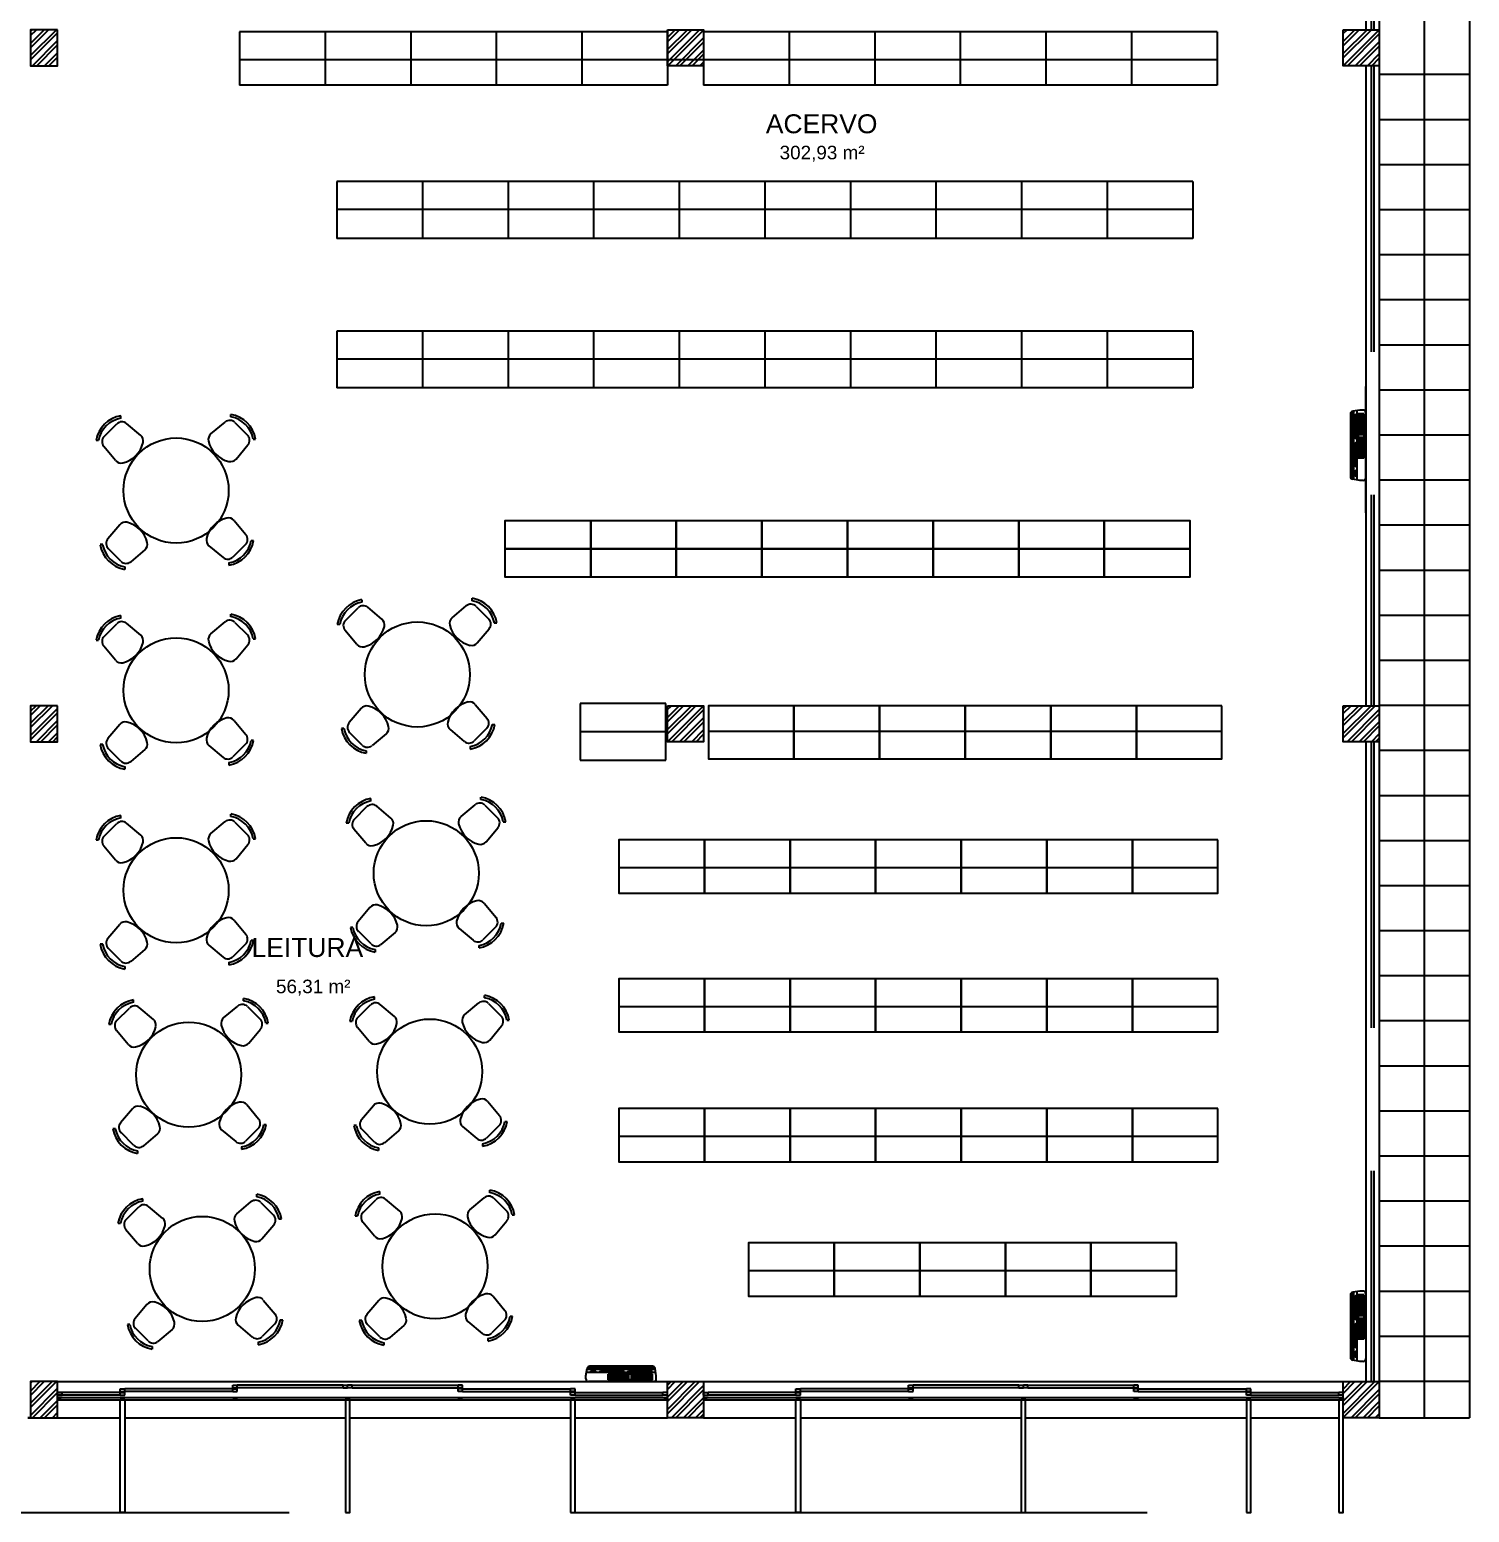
# Model space of a CAD drawing. Header units: millimetres. Extents: x 3165 to 3348, y 1853 to 2028.
# Drawn here: x 3299.67 to 3315.65, y 1972.63 to 1989.08 of the extents above; entities that cross this region are included whole.
import ezdxf
from ezdxf.enums import TextEntityAlignment as Align

# ---------------------------------------------------------------- set-up
doc = ezdxf.new("R2010")
doc.units = ezdxf.units.MM
doc.linetypes.add('DASHED2', pattern=[9.525, 6.35, -3.175])
doc.linetypes.add('HIDDEN2', pattern=[4.7625, 3.175, -1.5875])
for name, color, linetype in [('Ar condicionado', 7, 'Continuous'), ('Em Vista', 7, 'Continuous'), ('Janela', 2, 'Continuous'), ('Janela alta', 7, 'HIDDEN2'), ('Lay out', 253, 'Continuous'), ('Linha de Piso', 7, 'Continuous'), ('Parede', 5, 'Continuous'), ('Pilar', 7, 'Continuous'), ('Projeção', 7, 'DASHED2'), ('Texto', 6, 'Continuous')]:
    doc.layers.add(name, color=color, linetype=linetype)
doc.styles.add('Arial', font='arial.ttf', dxfattribs={"height": 0.15})
pattern_1 = [(225, (4931.17339, 2702.27368), (0.067351921, -0.067351921), []), (225, (4931.17339, 2702.22605), (0.067351921, -0.067351921), [])]

# ---------------------------------------------------------------- blocks, each defined once
blk = doc.blocks.new('Cadeira 08')
for p, q in [((-0.174, 0.411), (-0.194, 0.431)), ((-0.099, 0.398), (0.099, 0.398)), ((0.174, 0.411), (0.194, 0.431)), ((-0.197, 0.121), (-0.18, 0.325)), ((0.197, 0.121), (0.18, 0.325))]:
    blk.add_line(p, q)
for centre, radius, start, end in [((0, 0.157), 0.336, 54.7621, 125.2379), ((-0.099, 0.318), 0.0805, 90, 175.0303), ((0, 0.157), 0.309, 55.6197, 124.3803), ((0.099, 0.318), 0.0805, 4.9697, 90), ((-0.117, 0.114), 0.0805, 175.0303, 238.407), ((0, 0.304), 0.304, 238.407, 301.593), ((0.117, 0.114), 0.0805, 301.593, 4.9697)]:
    blk.add_arc(centre, radius, start, end)

msp = doc.modelspace()

# ---------------------------------------------------------------- hatches: boundary and pattern name
at = {"layer": 'Pilar'}
h = msp.add_hatch(dxfattribs=at)
h.set_pattern_fill('STEEL', color=256, scale=0.03, angle=180, style=0)
h.set_pattern_definition(pattern_1)
h.paths.add_polyline_path([(3299.683, 1988.677), (3299.983, 1988.677), (3299.983, 1989.077), (3299.683, 1989.077)])
h = msp.add_hatch(dxfattribs=at)
h.set_pattern_fill('STEEL', color=256, scale=0.03, angle=180, style=0)
h.set_pattern_definition(pattern_1)
h.paths.add_polyline_path([(3306.753, 1988.677), (3307.153, 1988.677), (3307.153, 1989.077), (3306.753, 1989.077)])
h = msp.add_hatch(dxfattribs=at)
h.set_pattern_fill('STEEL', color=256, scale=0.03, angle=180, style=0)
h.set_pattern_definition(pattern_1)
h.paths.add_polyline_path([(3314.253, 1988.677), (3314.653, 1988.677), (3314.653, 1989.077), (3314.253, 1989.077)])
h = msp.add_hatch(dxfattribs=at)
h.set_pattern_fill('STEEL', color=256, scale=0.03, angle=180, style=0)
h.set_pattern_definition(pattern_1)
h.paths.add_polyline_path([(3299.683, 1981.177), (3299.983, 1981.177), (3299.983, 1981.577), (3299.683, 1981.577)])
h = msp.add_hatch(dxfattribs=at)
h.set_pattern_fill('STEEL', color=256, scale=0.03, angle=180, style=0)
h.set_pattern_definition(pattern_1)
h.paths.add_polyline_path([(3306.753, 1981.177), (3307.153, 1981.177), (3307.153, 1981.577), (3306.753, 1981.577)])
h = msp.add_hatch(dxfattribs=at)
h.set_pattern_fill('STEEL', color=256, scale=0.03, angle=180, style=0)
h.set_pattern_definition(pattern_1)
h.paths.add_polyline_path([(3314.253, 1981.177), (3314.653, 1981.177), (3314.653, 1981.577), (3314.253, 1981.577)])
h = msp.add_hatch(dxfattribs=at)
h.set_pattern_fill('STEEL', color=256, scale=0.03, angle=180, style=0)
h.set_pattern_definition(pattern_1)
h.paths.add_polyline_path([(3299.683, 1973.677), (3299.983, 1973.677), (3299.983, 1974.077), (3299.683, 1974.077)])
h = msp.add_hatch(dxfattribs=at)
h.set_pattern_fill('STEEL', color=256, scale=0.03, angle=180, style=0)
h.set_pattern_definition(pattern_1)
h.paths.add_polyline_path([(3306.753, 1973.677), (3307.153, 1973.677), (3307.153, 1974.077), (3306.753, 1974.077)])
h = msp.add_hatch(dxfattribs=at)
h.set_pattern_fill('STEEL', color=256, scale=0.03, angle=180, style=0)
h.set_pattern_definition(pattern_1)
h.paths.add_polyline_path([(3314.253, 1973.677), (3314.653, 1973.677), (3314.653, 1974.077), (3314.253, 1974.077)])

# ---------------------------------------------------------------- linework, layer by layer
at = {"layer": 'Ar condicionado'}
for p, q in [((3314.503, 1983.717), (3314.503, 1985.117)), ((3314.333, 1984.815), (3314.333, 1984.118)), ((3314.339, 1984.832), (3314.339, 1984.101)), ((3314.352, 1984.843), (3314.352, 1984.09)), ((3314.438, 1984.857), (3314.358, 1984.844)), ((3314.369, 1984.846), (3314.369, 1984.087)), ((3314.403, 1984.817), (3314.383, 1984.801)), ((3314.383, 1984.801), (3314.383, 1984.55)), ((3314.403, 1984.852), (3314.403, 1984.081)), ((3314.42, 1984.814), (3314.42, 1984.583)), ((3314.482, 1984.814), (3314.42, 1984.814)), ((3314.482, 1984.768), (3314.42, 1984.768)), ((3314.433, 1984.814), (3314.433, 1984.583)), ((3314.473, 1984.857), (3314.438, 1984.857)), ((3314.445, 1984.814), (3314.445, 1984.583)), ((3314.458, 1984.814), (3314.458, 1984.583)), ((3314.47, 1984.814), (3314.47, 1984.583)), ((3314.482, 1984.814), (3314.482, 1984.583)), ((3314.503, 1984.827), (3314.503, 1984.107)), ((3314.482, 1984.722), (3314.42, 1984.722)), ((3314.482, 1984.675), (3314.42, 1984.675)), ((3314.482, 1984.629), (3314.42, 1984.629)), ((3314.403, 1984.534), (3314.383, 1984.55)), ((3314.403, 1984.505), (3314.383, 1984.49)), ((3314.383, 1984.49), (3314.383, 1984.239)), ((3314.42, 1984.583), (3314.42, 1984.322)), ((3314.482, 1984.583), (3314.42, 1984.583)), ((3314.482, 1984.553), (3314.42, 1984.553)), ((3314.482, 1984.507), (3314.42, 1984.507)), ((3314.482, 1984.46), (3314.42, 1984.46)), ((3314.433, 1984.553), (3314.433, 1984.322)), ((3314.445, 1984.553), (3314.445, 1984.322)), ((3314.458, 1984.553), (3314.458, 1984.322)), ((3314.47, 1984.553), (3314.47, 1984.322)), ((3314.482, 1984.583), (3314.482, 1984.322)), ((3314.482, 1984.414), (3314.42, 1984.414)), ((3314.482, 1984.368), (3314.42, 1984.368)), ((3314.482, 1984.322), (3314.42, 1984.322)), ((3314.403, 1984.223), (3314.383, 1984.239)), ((3314.403, 1984.196), (3314.383, 1984.18)), ((3314.383, 1984.18), (3314.383, 1984.132)), ((3314.403, 1984.117), (3314.383, 1984.132)), ((3314.438, 1984.077), (3314.358, 1984.089)), ((3314.473, 1984.077), (3314.438, 1984.077)), ((3314.339, 1975.058), (3314.339, 1974.326)), ((3314.352, 1975.068), (3314.352, 1974.316)), ((3314.438, 1975.082), (3314.358, 1975.069)), ((3314.369, 1975.071), (3314.369, 1974.312)), ((3314.403, 1975.077), (3314.403, 1974.307)), ((3314.473, 1975.082), (3314.438, 1975.082)), ((3314.503, 1975.052), (3314.503, 1974.332)), ((3314.333, 1975.04), (3314.333, 1974.344)), ((3314.403, 1975.042), (3314.383, 1975.026)), ((3314.383, 1975.026), (3314.383, 1974.775)), ((3314.42, 1975.039), (3314.42, 1974.808)), ((3314.482, 1975.039), (3314.42, 1975.039)), ((3314.482, 1974.993), (3314.42, 1974.993)), ((3314.482, 1974.947), (3314.42, 1974.947)), ((3314.482, 1974.901), (3314.42, 1974.901)), ((3314.433, 1975.039), (3314.433, 1974.808)), ((3314.445, 1975.039), (3314.445, 1974.808)), ((3314.458, 1975.039), (3314.458, 1974.808)), ((3314.47, 1975.039), (3314.47, 1974.808)), ((3314.482, 1975.039), (3314.482, 1974.808)), ((3314.403, 1974.76), (3314.383, 1974.775)), ((3314.403, 1974.731), (3314.383, 1974.715)), ((3314.482, 1974.854), (3314.42, 1974.854)), ((3314.42, 1974.808), (3314.42, 1974.547)), ((3314.482, 1974.808), (3314.42, 1974.808)), ((3314.482, 1974.778), (3314.42, 1974.778)), ((3314.482, 1974.732), (3314.42, 1974.732)), ((3314.433, 1974.778), (3314.433, 1974.547)), ((3314.445, 1974.778), (3314.445, 1974.547)), ((3314.458, 1974.778), (3314.458, 1974.547)), ((3314.47, 1974.778), (3314.47, 1974.547)), ((3314.482, 1974.808), (3314.482, 1974.547)), ((3314.383, 1974.715), (3314.383, 1974.464)), ((3314.482, 1974.686), (3314.42, 1974.686)), ((3314.482, 1974.639), (3314.42, 1974.639)), ((3314.482, 1974.593), (3314.42, 1974.593)), ((3314.403, 1974.449), (3314.383, 1974.464)), ((3314.403, 1974.421), (3314.383, 1974.406)), ((3314.383, 1974.406), (3314.383, 1974.357)), ((3314.482, 1974.547), (3314.42, 1974.547)), ((3306.614, 1974.228), (3305.862, 1974.228)), ((3306.604, 1974.241), (3305.872, 1974.241)), ((3306.586, 1974.247), (3305.89, 1974.247)), ((3314.438, 1974.302), (3314.358, 1974.314)), ((3314.403, 1974.342), (3314.383, 1974.357)), ((3314.473, 1974.302), (3314.438, 1974.302)), ((3305.848, 1974.142), (3305.861, 1974.222)), ((3305.848, 1974.107), (3305.848, 1974.142)), ((3306.623, 1974.177), (3305.853, 1974.177)), ((3306.618, 1974.211), (3305.859, 1974.211)), ((3306.598, 1974.077), (3305.878, 1974.077)), ((3305.888, 1974.177), (3305.904, 1974.197)), ((3305.952, 1974.197), (3305.904, 1974.197)), ((3305.968, 1974.177), (3305.952, 1974.197)), ((3305.995, 1974.177), (3306.01, 1974.197)), ((3306.262, 1974.197), (3306.01, 1974.197)), ((3306.354, 1974.16), (3306.093, 1974.16)), ((3306.093, 1974.098), (3306.093, 1974.16)), ((3306.324, 1974.147), (3306.093, 1974.147)), ((3306.324, 1974.135), (3306.093, 1974.135)), ((3306.324, 1974.122), (3306.093, 1974.122)), ((3306.324, 1974.11), (3306.093, 1974.11)), ((3306.354, 1974.098), (3306.093, 1974.098)), ((3306.139, 1974.098), (3306.139, 1974.16)), ((3306.186, 1974.098), (3306.186, 1974.16)), ((3306.232, 1974.098), (3306.232, 1974.16)), ((3306.277, 1974.177), (3306.262, 1974.197)), ((3306.278, 1974.098), (3306.278, 1974.16)), ((3306.306, 1974.177), (3306.321, 1974.197)), ((3306.573, 1974.197), (3306.321, 1974.197)), ((3306.324, 1974.098), (3306.324, 1974.16)), ((3306.586, 1974.16), (3306.354, 1974.16)), ((3306.354, 1974.098), (3306.354, 1974.16)), ((3306.586, 1974.147), (3306.354, 1974.147)), ((3306.586, 1974.135), (3306.354, 1974.135)), ((3306.586, 1974.122), (3306.354, 1974.122)), ((3306.586, 1974.11), (3306.354, 1974.11)), ((3306.586, 1974.098), (3306.354, 1974.098)), ((3306.401, 1974.098), (3306.401, 1974.16)), ((3306.447, 1974.098), (3306.447, 1974.16)), ((3306.493, 1974.098), (3306.493, 1974.16)), ((3306.539, 1974.098), (3306.539, 1974.16)), ((3306.588, 1974.177), (3306.573, 1974.197)), ((3306.586, 1974.098), (3306.586, 1974.16)), ((3306.628, 1974.142), (3306.616, 1974.222)), ((3306.628, 1974.107), (3306.628, 1974.142))]:
    msp.add_line(p, q, dxfattribs=at)
for centre, start, end in [((3314.363, 1984.815), 100, 180), ((3314.473, 1984.827), 0, 90), ((3314.363, 1984.118), 180, 260), ((3314.473, 1984.107), 270, 0), ((3314.363, 1975.04), 100, 180), ((3314.473, 1975.052), 0, 90), ((3305.89, 1974.217), 90, 170), ((3306.586, 1974.217), 10, 90), ((3314.363, 1974.344), 180, 260), ((3314.473, 1974.332), 270, 0), ((3305.878, 1974.107), 180, 270), ((3306.598, 1974.107), 270, 0)]:
    msp.add_arc(centre, 0.03, start, end, dxfattribs=at)
at = {"layer": 'Em Vista'}
msp.add_line((3299.683, 1973.677), (3299.653, 1973.677), dxfattribs=at)
for points in [[(3300.728, 1972.627), (3300.678, 1972.627), (3300.678, 1973.877), (3300.728, 1973.877)], [(3303.178, 1972.627), (3303.228, 1972.627), (3303.228, 1973.877), (3303.178, 1973.877)], [(3305.678, 1972.627), (3305.728, 1972.627), (3305.728, 1973.877), (3305.678, 1973.877)], [(3308.228, 1972.627), (3308.178, 1972.627), (3308.178, 1973.877), (3308.228, 1973.877)], [(3310.678, 1972.627), (3310.728, 1972.627), (3310.728, 1973.877), (3310.678, 1973.877)], [(3313.178, 1972.627), (3313.228, 1972.627), (3313.228, 1973.877), (3313.178, 1973.877)], [(3314.203, 1972.627), (3314.253, 1972.627), (3314.253, 1973.877), (3314.203, 1973.877)]]:
    msp.add_lwpolyline(points, close=True, dxfattribs=at)
at = {"layer": 'Janela'}
for p, q in [((3315.653, 2005.077), (3315.653, 1973.677)), ((3300.678, 1973.957), (3299.983, 1973.957)), ((3299.983, 1973.957), (3300.033, 1973.957)), ((3299.983, 1973.927), (3299.983, 1973.957)), ((3300.678, 1973.927), (3299.983, 1973.927)), ((3299.983, 1973.927), (3300.033, 1973.927)), ((3300.033, 1973.927), (3300.033, 1973.957)), ((3300.678, 1973.997), (3300.728, 1973.997)), ((3300.678, 1973.967), (3300.678, 1973.997)), ((3300.678, 1973.967), (3300.728, 1973.967)), ((3300.678, 1973.957), (3300.728, 1973.957)), ((3300.678, 1973.927), (3300.678, 1973.957)), ((3300.678, 1973.927), (3300.728, 1973.927)), ((3301.928, 1973.997), (3300.728, 1973.997)), ((3300.728, 1973.967), (3300.728, 1973.997)), ((3301.928, 1973.967), (3300.728, 1973.967)), ((3300.728, 1973.927), (3300.728, 1973.957)), ((3301.928, 1974.037), (3301.978, 1974.037)), ((3301.928, 1974.007), (3301.928, 1974.037)), ((3301.928, 1974.007), (3301.978, 1974.007)), ((3301.928, 1973.997), (3301.978, 1973.997)), ((3301.928, 1973.967), (3301.928, 1973.997)), ((3301.928, 1973.967), (3301.978, 1973.967)), ((3303.153, 1974.037), (3301.978, 1974.037)), ((3301.978, 1974.007), (3301.978, 1974.037)), ((3303.153, 1974.007), (3301.978, 1974.007)), ((3301.978, 1973.967), (3301.978, 1973.997)), ((3303.153, 1974.037), (3303.203, 1974.037)), ((3303.153, 1974.007), (3303.153, 1974.037)), ((3303.153, 1974.007), (3303.203, 1974.007)), ((3303.203, 1974.007), (3303.203, 1974.037)), ((3303.253, 1974.037), (3303.203, 1974.037)), ((3303.253, 1974.007), (3303.203, 1974.007)), ((3303.253, 1974.007), (3303.253, 1974.037)), ((3303.253, 1974.037), (3304.428, 1974.037)), ((3303.253, 1974.007), (3304.428, 1974.007)), ((3304.478, 1974.037), (3304.428, 1974.037)), ((3304.428, 1974.007), (3304.428, 1974.037)), ((3304.478, 1974.007), (3304.428, 1974.007)), ((3304.478, 1973.997), (3304.428, 1973.997)), ((3304.428, 1973.967), (3304.428, 1973.997)), ((3304.478, 1973.967), (3304.428, 1973.967)), ((3304.478, 1974.007), (3304.478, 1974.037)), ((3304.478, 1973.967), (3304.478, 1973.997)), ((3304.478, 1973.997), (3305.678, 1973.997)), ((3304.478, 1973.967), (3305.678, 1973.967)), ((3305.728, 1973.997), (3305.678, 1973.997)), ((3305.678, 1973.967), (3305.678, 1973.997)), ((3305.728, 1973.967), (3305.678, 1973.967)), ((3305.728, 1973.957), (3305.678, 1973.957)), ((3305.678, 1973.927), (3305.678, 1973.957)), ((3305.728, 1973.927), (3305.678, 1973.927)), ((3305.728, 1973.967), (3305.728, 1973.997)), ((3305.728, 1973.927), (3305.728, 1973.957)), ((3305.728, 1973.957), (3306.703, 1973.957)), ((3305.728, 1973.927), (3306.703, 1973.927)), ((3306.753, 1973.957), (3306.703, 1973.957)), ((3306.703, 1973.927), (3306.703, 1973.957)), ((3306.753, 1973.927), (3306.703, 1973.927)), ((3306.753, 1973.927), (3306.753, 1973.957)), ((3307.153, 1973.957), (3307.203, 1973.957)), ((3307.153, 1973.927), (3307.153, 1973.957)), ((3307.153, 1973.927), (3307.203, 1973.927)), ((3308.178, 1973.957), (3307.203, 1973.957)), ((3307.203, 1973.927), (3307.203, 1973.957)), ((3308.178, 1973.927), (3307.203, 1973.927)), ((3308.178, 1973.997), (3308.228, 1973.997)), ((3308.178, 1973.967), (3308.178, 1973.997)), ((3308.178, 1973.967), (3308.228, 1973.967)), ((3308.178, 1973.957), (3308.228, 1973.957)), ((3308.178, 1973.927), (3308.178, 1973.957)), ((3308.178, 1973.927), (3308.228, 1973.927)), ((3309.428, 1973.997), (3308.228, 1973.997)), ((3308.228, 1973.967), (3308.228, 1973.997)), ((3309.428, 1973.967), (3308.228, 1973.967)), ((3308.228, 1973.927), (3308.228, 1973.957)), ((3309.428, 1974.037), (3309.478, 1974.037)), ((3309.428, 1974.007), (3309.428, 1974.037)), ((3309.428, 1974.007), (3309.478, 1974.007)), ((3309.428, 1973.997), (3309.478, 1973.997)), ((3309.428, 1973.967), (3309.428, 1973.997)), ((3309.428, 1973.967), (3309.478, 1973.967)), ((3310.653, 1974.037), (3309.478, 1974.037)), ((3309.478, 1974.007), (3309.478, 1974.037)), ((3310.653, 1974.007), (3309.478, 1974.007)), ((3309.478, 1973.967), (3309.478, 1973.997)), ((3310.653, 1974.037), (3310.703, 1974.037)), ((3310.653, 1974.007), (3310.653, 1974.037)), ((3310.653, 1974.007), (3310.703, 1974.007)), ((3310.703, 1974.007), (3310.703, 1974.037)), ((3310.753, 1974.037), (3310.703, 1974.037)), ((3310.753, 1974.007), (3310.703, 1974.007)), ((3310.753, 1974.007), (3310.753, 1974.037)), ((3310.753, 1974.037), (3311.928, 1974.037)), ((3310.753, 1974.007), (3311.928, 1974.007)), ((3311.978, 1974.037), (3311.928, 1974.037)), ((3311.928, 1974.007), (3311.928, 1974.037)), ((3311.978, 1974.007), (3311.928, 1974.007)), ((3311.978, 1973.997), (3311.928, 1973.997)), ((3311.928, 1973.967), (3311.928, 1973.997)), ((3311.978, 1973.967), (3311.928, 1973.967)), ((3311.978, 1974.007), (3311.978, 1974.037)), ((3311.978, 1973.967), (3311.978, 1973.997)), ((3311.978, 1973.997), (3313.178, 1973.997)), ((3311.978, 1973.967), (3313.178, 1973.967)), ((3313.228, 1973.997), (3313.178, 1973.997)), ((3313.178, 1973.967), (3313.178, 1973.997)), ((3313.228, 1973.967), (3313.178, 1973.967)), ((3313.228, 1973.957), (3313.178, 1973.957)), ((3313.178, 1973.927), (3313.178, 1973.957)), ((3313.228, 1973.927), (3313.178, 1973.927)), ((3313.228, 1973.967), (3313.228, 1973.997)), ((3313.228, 1973.927), (3313.228, 1973.957)), ((3313.228, 1973.957), (3314.203, 1973.957)), ((3313.228, 1973.927), (3314.203, 1973.927)), ((3314.253, 1973.957), (3314.203, 1973.957)), ((3314.203, 1973.927), (3314.203, 1973.957)), ((3314.253, 1973.927), (3314.203, 1973.927)), ((3314.253, 1973.927), (3314.253, 1973.957)), ((3306.753, 1973.897), (3299.983, 1973.897)), ((3299.983, 1973.877), (3306.753, 1973.877)), ((3314.253, 1973.897), (3307.153, 1973.897)), ((3307.153, 1973.877), (3314.253, 1973.877)), ((3314.653, 1973.677), (3315.653, 1973.677))]:
    msp.add_line(p, q, dxfattribs=at)
for points in [[(3300.013, 1973.877), (3299.983, 1973.877), (3299.983, 1973.897), (3300.013, 1973.897)], [(3300.718, 1973.877), (3300.688, 1973.877), (3300.688, 1973.897), (3300.718, 1973.897)], [(3301.968, 1973.877), (3301.938, 1973.877), (3301.938, 1973.897), (3301.968, 1973.897)], [(3303.218, 1973.877), (3303.188, 1973.877), (3303.188, 1973.897), (3303.218, 1973.897)], [(3304.468, 1973.877), (3304.438, 1973.877), (3304.438, 1973.897), (3304.468, 1973.897)], [(3305.718, 1973.877), (3305.688, 1973.877), (3305.688, 1973.897), (3305.718, 1973.897)], [(3306.753, 1973.877), (3306.723, 1973.877), (3306.723, 1973.897), (3306.753, 1973.897)], [(3307.183, 1973.877), (3307.153, 1973.877), (3307.153, 1973.897), (3307.183, 1973.897)], [(3308.218, 1973.877), (3308.188, 1973.877), (3308.188, 1973.897), (3308.218, 1973.897)], [(3309.468, 1973.877), (3309.438, 1973.877), (3309.438, 1973.897), (3309.468, 1973.897)], [(3310.718, 1973.877), (3310.688, 1973.877), (3310.688, 1973.897), (3310.718, 1973.897)], [(3311.968, 1973.877), (3311.938, 1973.877), (3311.938, 1973.897), (3311.968, 1973.897)], [(3313.218, 1973.877), (3313.188, 1973.877), (3313.188, 1973.897), (3313.218, 1973.897)], [(3314.253, 1973.877), (3314.223, 1973.877), (3314.223, 1973.897), (3314.253, 1973.897)]]:
    msp.add_lwpolyline(points, close=True, dxfattribs=at)
at = {"layer": 'Janela alta'}
for p, q in [((3314.563, 1996.177), (3314.563, 1989.077)), ((3314.593, 1996.177), (3314.593, 1989.077)), ((3314.563, 1988.677), (3314.563, 1981.577)), ((3314.593, 1988.677), (3314.593, 1981.577)), ((3314.563, 1981.177), (3314.563, 1974.077)), ((3314.593, 1981.177), (3314.593, 1974.077))]:
    msp.add_line(p, q, dxfattribs=at)
at = {"layer": 'Lay out'}
for p, q in [((3306.753, 1989.052), (3302.003, 1989.052)), ((3302.003, 1989.052), (3302.003, 1988.462)), ((3302.953, 1989.052), (3302.953, 1988.462)), ((3303.903, 1989.052), (3303.903, 1988.462)), ((3304.853, 1989.052), (3304.853, 1988.462)), ((3305.803, 1989.052), (3305.803, 1988.462)), ((3306.753, 1989.077), (3306.753, 1988.462)), ((3307.153, 1989.077), (3307.153, 1988.462)), ((3312.853, 1989.052), (3307.153, 1989.052)), ((3308.103, 1989.052), (3308.103, 1988.462)), ((3309.053, 1989.052), (3309.053, 1988.462)), ((3310.003, 1989.052), (3310.003, 1988.462)), ((3310.953, 1989.052), (3310.953, 1988.462)), ((3311.903, 1989.052), (3311.903, 1988.462)), ((3312.853, 1989.052), (3312.853, 1988.462)), ((3312.853, 1988.742), (3302.003, 1988.742)), ((3306.753, 1988.462), (3302.003, 1988.462)), ((3312.853, 1988.462), (3307.153, 1988.462)), ((3303.083, 1987.392), (3303.083, 1986.762)), ((3312.583, 1987.392), (3303.083, 1987.392)), ((3304.033, 1987.392), (3304.033, 1986.762)), ((3304.983, 1987.392), (3304.983, 1986.762)), ((3305.933, 1987.392), (3305.933, 1986.762)), ((3306.883, 1987.392), (3306.883, 1986.762)), ((3307.833, 1987.392), (3307.833, 1986.762)), ((3308.783, 1987.392), (3308.783, 1986.762)), ((3309.733, 1987.392), (3309.733, 1986.762)), ((3310.683, 1987.392), (3310.683, 1986.762)), ((3311.633, 1987.392), (3311.633, 1986.762)), ((3312.583, 1987.392), (3312.583, 1986.762)), ((3312.583, 1987.082), (3303.083, 1987.082)), ((3312.583, 1986.762), (3303.083, 1986.762)), ((3303.083, 1985.732), (3303.083, 1985.102)), ((3312.583, 1985.732), (3303.083, 1985.732)), ((3304.033, 1985.732), (3304.033, 1985.102)), ((3304.983, 1985.732), (3304.983, 1985.102)), ((3305.933, 1985.732), (3305.933, 1985.102)), ((3306.883, 1985.732), (3306.883, 1985.102)), ((3307.833, 1985.732), (3307.833, 1985.102)), ((3308.783, 1985.732), (3308.783, 1985.102)), ((3309.733, 1985.732), (3309.733, 1985.102)), ((3310.683, 1985.732), (3310.683, 1985.102)), ((3311.633, 1985.732), (3311.633, 1985.102)), ((3312.583, 1985.732), (3312.583, 1985.102)), ((3312.583, 1985.422), (3303.083, 1985.422)), ((3312.583, 1985.102), (3303.083, 1985.102)), ((3306.735, 1981.602), (3305.785, 1981.602)), ((3305.785, 1981.602), (3305.785, 1980.972)), ((3306.735, 1980.972), (3306.735, 1981.602)), ((3306.735, 1981.287), (3305.785, 1981.287)), ((3307.209, 1981.292), (3307.207, 1981.292)), ((3312.907, 1981.292), (3307.209, 1981.292)), ((3305.785, 1980.972), (3306.735, 1980.972)), ((3312.863, 1979.777), (3306.213, 1979.777)), ((3312.863, 1978.237), (3306.213, 1978.237)), ((3312.863, 1976.797), (3306.213, 1976.797)), ((3312.403, 1975.307), (3307.653, 1975.307))]:
    msp.add_line(p, q, dxfattribs=at)
for points in [[(3305.901, 1983.317), (3304.951, 1983.317), (3304.951, 1983.632), (3305.901, 1983.632)], [(3306.851, 1983.317), (3305.901, 1983.317), (3305.901, 1983.632), (3306.851, 1983.632)], [(3307.801, 1983.317), (3306.851, 1983.317), (3306.851, 1983.632), (3307.801, 1983.632)], [(3308.751, 1983.317), (3307.801, 1983.317), (3307.801, 1983.632), (3308.751, 1983.632)], [(3309.701, 1983.317), (3308.751, 1983.317), (3308.751, 1983.632), (3309.701, 1983.632)], [(3310.651, 1983.317), (3309.701, 1983.317), (3309.701, 1983.632), (3310.651, 1983.632)], [(3311.601, 1983.317), (3310.651, 1983.317), (3310.651, 1983.632), (3311.601, 1983.632)], [(3312.551, 1983.317), (3311.601, 1983.317), (3311.601, 1983.632), (3312.551, 1983.632)], [(3304.951, 1983.317), (3305.901, 1983.317), (3305.901, 1983.002), (3304.951, 1983.002)], [(3305.901, 1983.317), (3306.851, 1983.317), (3306.851, 1983.002), (3305.901, 1983.002)], [(3306.851, 1983.317), (3307.801, 1983.317), (3307.801, 1983.002), (3306.851, 1983.002)], [(3307.801, 1983.317), (3308.751, 1983.317), (3308.751, 1983.002), (3307.801, 1983.002)], [(3308.751, 1983.317), (3309.701, 1983.317), (3309.701, 1983.002), (3308.751, 1983.002)], [(3309.701, 1983.317), (3310.651, 1983.317), (3310.651, 1983.002), (3309.701, 1983.002)], [(3310.651, 1983.317), (3311.601, 1983.317), (3311.601, 1983.002), (3310.651, 1983.002)], [(3311.601, 1983.317), (3312.551, 1983.317), (3312.551, 1983.002), (3311.601, 1983.002)], [(3308.157, 1981.577), (3307.207, 1981.577), (3307.207, 1980.987), (3308.157, 1980.987)], [(3309.107, 1981.577), (3308.157, 1981.577), (3308.157, 1980.987), (3309.107, 1980.987)], [(3310.057, 1981.577), (3309.107, 1981.577), (3309.107, 1980.987), (3310.057, 1980.987)], [(3311.007, 1981.577), (3310.057, 1981.577), (3310.057, 1980.987), (3311.007, 1980.987)], [(3311.957, 1981.577), (3311.007, 1981.577), (3311.007, 1980.987), (3311.957, 1980.987)], [(3312.907, 1981.577), (3311.957, 1981.577), (3311.957, 1980.987), (3312.907, 1980.987)], [(3307.163, 1980.087), (3306.213, 1980.087), (3306.213, 1979.497), (3307.163, 1979.497)], [(3308.113, 1980.087), (3307.163, 1980.087), (3307.163, 1979.497), (3308.113, 1979.497)], [(3309.063, 1980.087), (3308.113, 1980.087), (3308.113, 1979.497), (3309.063, 1979.497)], [(3310.013, 1980.087), (3309.063, 1980.087), (3309.063, 1979.497), (3310.013, 1979.497)], [(3310.963, 1980.087), (3310.013, 1980.087), (3310.013, 1979.497), (3310.963, 1979.497)], [(3311.913, 1980.087), (3310.963, 1980.087), (3310.963, 1979.497), (3311.913, 1979.497)], [(3312.863, 1980.087), (3311.913, 1980.087), (3311.913, 1979.497), (3312.863, 1979.497)], [(3307.163, 1978.547), (3306.213, 1978.547), (3306.213, 1977.957), (3307.163, 1977.957)], [(3308.113, 1978.547), (3307.163, 1978.547), (3307.163, 1977.957), (3308.113, 1977.957)], [(3309.063, 1978.547), (3308.113, 1978.547), (3308.113, 1977.957), (3309.063, 1977.957)], [(3310.013, 1978.547), (3309.063, 1978.547), (3309.063, 1977.957), (3310.013, 1977.957)], [(3310.963, 1978.547), (3310.013, 1978.547), (3310.013, 1977.957), (3310.963, 1977.957)], [(3311.913, 1978.547), (3310.963, 1978.547), (3310.963, 1977.957), (3311.913, 1977.957)], [(3312.863, 1978.547), (3311.913, 1978.547), (3311.913, 1977.957), (3312.863, 1977.957)], [(3307.163, 1977.107), (3306.213, 1977.107), (3306.213, 1976.517), (3307.163, 1976.517)], [(3308.113, 1977.107), (3307.163, 1977.107), (3307.163, 1976.517), (3308.113, 1976.517)], [(3309.063, 1977.107), (3308.113, 1977.107), (3308.113, 1976.517), (3309.063, 1976.517)], [(3310.013, 1977.107), (3309.063, 1977.107), (3309.063, 1976.517), (3310.013, 1976.517)], [(3310.963, 1977.107), (3310.013, 1977.107), (3310.013, 1976.517), (3310.963, 1976.517)], [(3311.913, 1977.107), (3310.963, 1977.107), (3310.963, 1976.517), (3311.913, 1976.517)], [(3312.863, 1977.107), (3311.913, 1977.107), (3311.913, 1976.517), (3312.863, 1976.517)], [(3308.603, 1975.617), (3307.653, 1975.617), (3307.653, 1975.027), (3308.603, 1975.027)], [(3309.553, 1975.617), (3308.603, 1975.617), (3308.603, 1975.027), (3309.553, 1975.027)], [(3310.503, 1975.617), (3309.553, 1975.617), (3309.553, 1975.027), (3310.503, 1975.027)], [(3311.453, 1975.617), (3310.503, 1975.617), (3310.503, 1975.027), (3311.453, 1975.027)], [(3312.403, 1975.617), (3311.453, 1975.617), (3311.453, 1975.027), (3312.403, 1975.027)]]:
    msp.add_lwpolyline(points, close=True, dxfattribs=at)
for centre in [(3301.299, 1983.964), (3303.976, 1981.923), (3301.299, 1981.747), (3304.075, 1979.718), (3301.299, 1979.529), (3301.439, 1977.483), (3304.114, 1977.517), (3301.589, 1975.328), (3304.173, 1975.356)]:
    msp.add_circle(centre, 0.583, dxfattribs=at)
at = {"layer": 'Linha de Piso'}
for p, q in [((3314.653, 2005.077), (3314.653, 1973.677)), ((3315.153, 2005.077), (3315.153, 1973.677)), ((3315.653, 1988.578), (3314.653, 1988.578)), ((3315.653, 1988.078), (3314.653, 1988.078)), ((3315.653, 1987.578), (3314.653, 1987.578)), ((3315.653, 1987.078), (3314.653, 1987.078)), ((3315.653, 1986.578), (3314.653, 1986.578)), ((3315.653, 1986.078), (3314.653, 1986.078)), ((3315.653, 1985.578), (3314.653, 1985.578)), ((3315.653, 1985.078), (3314.653, 1985.078)), ((3315.653, 1984.578), (3314.653, 1984.578)), ((3315.653, 1984.078), (3314.653, 1984.078)), ((3315.653, 1983.578), (3314.653, 1983.578)), ((3315.653, 1983.078), (3314.653, 1983.078)), ((3315.653, 1982.578), (3314.653, 1982.578)), ((3315.653, 1982.078), (3314.653, 1982.078)), ((3315.653, 1981.578), (3314.653, 1981.578)), ((3315.653, 1981.078), (3314.653, 1981.078)), ((3315.653, 1980.578), (3314.653, 1980.578)), ((3315.653, 1980.079), (3314.653, 1980.079)), ((3315.653, 1979.579), (3314.653, 1979.579)), ((3315.653, 1979.079), (3314.653, 1979.079)), ((3315.653, 1978.579), (3314.653, 1978.579)), ((3315.653, 1978.079), (3314.653, 1978.079)), ((3315.653, 1977.579), (3314.653, 1977.579)), ((3315.653, 1977.079), (3314.653, 1977.079)), ((3315.653, 1976.579), (3314.653, 1976.579)), ((3315.653, 1976.079), (3314.653, 1976.079)), ((3315.653, 1975.579), (3314.653, 1975.579)), ((3315.653, 1975.079), (3314.653, 1975.079)), ((3315.653, 1974.579), (3314.653, 1974.579)), ((3315.653, 1974.079), (3314.653, 1974.079))]:
    msp.add_line(p, q, dxfattribs=at)
at = {"layer": 'Parede'}
for p, q in [((3314.503, 1996.177), (3314.503, 1989.077)), ((3314.653, 1996.177), (3314.653, 1989.077)), ((3314.503, 1988.677), (3314.503, 1981.577)), ((3314.653, 1988.677), (3314.653, 1981.577)), ((3314.503, 1981.177), (3314.503, 1974.077)), ((3314.653, 1981.177), (3314.653, 1974.077))]:
    msp.add_line(p, q, dxfattribs=at)
at = {"layer": 'Parede', "color": 7}
for p, q in [((3299.983, 1974.077), (3306.753, 1974.077)), ((3307.153, 1974.077), (3314.253, 1974.077)), ((3299.653, 1973.677), (3299.683, 1973.677)), ((3299.983, 1973.677), (3300.678, 1973.677)), ((3300.728, 1973.677), (3303.178, 1973.677)), ((3303.228, 1973.677), (3305.678, 1973.677)), ((3305.728, 1973.677), (3306.753, 1973.677)), ((3307.153, 1973.677), (3308.178, 1973.677)), ((3307.153, 1973.677), (3308.178, 1973.677)), ((3308.228, 1973.677), (3310.678, 1973.677)), ((3310.728, 1973.677), (3313.178, 1973.677)), ((3313.228, 1973.677), (3314.203, 1973.677))]:
    msp.add_line(p, q, dxfattribs=at)
at = {"layer": 'Parede'}
for points in [[(3299.983, 1989.077), (3299.683, 1989.077), (3299.683, 1988.677), (3299.983, 1988.677)], [(3306.753, 1989.077), (3307.153, 1989.077), (3307.153, 1988.677), (3306.753, 1988.677)], [(3314.253, 1989.077), (3314.653, 1989.077), (3314.653, 1988.677), (3314.253, 1988.677)], [(3299.983, 1981.577), (3299.683, 1981.577), (3299.683, 1981.177), (3299.983, 1981.177)], [(3306.753, 1981.577), (3307.153, 1981.577), (3307.153, 1981.177), (3306.753, 1981.177)], [(3314.253, 1981.577), (3314.653, 1981.577), (3314.653, 1981.177), (3314.253, 1981.177)], [(3299.983, 1974.077), (3299.683, 1974.077), (3299.683, 1973.677), (3299.983, 1973.677)], [(3306.753, 1974.077), (3307.153, 1974.077), (3307.153, 1973.677), (3306.753, 1973.677)], [(3314.253, 1974.077), (3314.653, 1974.077), (3314.653, 1973.677), (3314.253, 1973.677)]]:
    msp.add_lwpolyline(points, close=True, dxfattribs=at)
at = {"layer": 'Projeção', "color": 7}
msp.add_line((3277.153, 1972.627), (3314.253, 1972.627), dxfattribs=at)

# ---------------------------------------------------------------- block references
at = {"layer": 'Lay out'}
for p, rotation in [((3300.852, 1984.351), 44.99999999999999), ((3301.739, 1984.367), 315), ((3300.898, 1983.531), 134.9999999999999), ((3301.717, 1983.577), 224.9999999999999), ((3303.53, 1982.311), 44.99999999999999), ((3304.417, 1982.327), 315), ((3300.852, 1982.134), 44.99999999999999), ((3301.739, 1982.15), 315), ((3303.576, 1981.491), 134.9999999999999), ((3304.395, 1981.537), 224.9999999999999), ((3301.717, 1981.36), 224.9999999999999), ((3300.898, 1981.314), 134.9999999999999), ((3303.629, 1980.105), 44.99999999999999), ((3304.515, 1980.121), 315), ((3300.852, 1979.917), 44.99999999999999), ((3301.739, 1979.933), 315), ((3303.675, 1979.285), 134.9999999999999), ((3304.493, 1979.331), 224.9999999999999), ((3300.898, 1979.097), 134.9999999999999), ((3301.717, 1979.143), 224.9999999999999), ((3300.993, 1977.871), 44.99999999999999), ((3301.88, 1977.887), 315), ((3303.668, 1977.905), 44.99999999999999), ((3304.555, 1977.921), 315), ((3301.039, 1977.051), 134.9999999999999), ((3301.858, 1977.097), 224.9999999999999), ((3303.714, 1977.085), 134.9999999999999), ((3304.533, 1977.131), 224.9999999999999), ((3302.027, 1975.714), 315), ((3303.727, 1975.744), 44.99999999999999), ((3304.614, 1975.76), 315), ((3301.096, 1975.664), 44.99999999999999), ((3302.042, 1974.929), 224.9999999999999), ((3303.773, 1974.924), 134.9999999999999), ((3304.592, 1974.97), 224.9999999999999), ((3301.2, 1974.88), 134.9999999999999)]:
    msp.add_blockref('Cadeira 08', p, dxfattribs=dict(at, rotation=rotation))

# ---------------------------------------------------------------- texts
at = {"layer": 'Texto', "style": 'Arial'}
for s, p in [('ACERVO', (3308.464, 1987.928)), ('LEITURA', (3302.756, 1978.789))]:
    msp.add_text(s, height=0.21, dxfattribs=at).set_placement(p, align=Align.CENTER)
at = {"layer": 'Texto', "linetype": 'Continuous', "style": 'Arial'}
for s, p in [('302,93 m²', (3308.469, 1987.639)), ('56,31 m²', (3302.821, 1978.387))]:
    msp.add_text(s, height=0.15, rotation=360, dxfattribs=at).set_placement(p, align=Align.CENTER)

doc.saveas('drawing.dxf')
